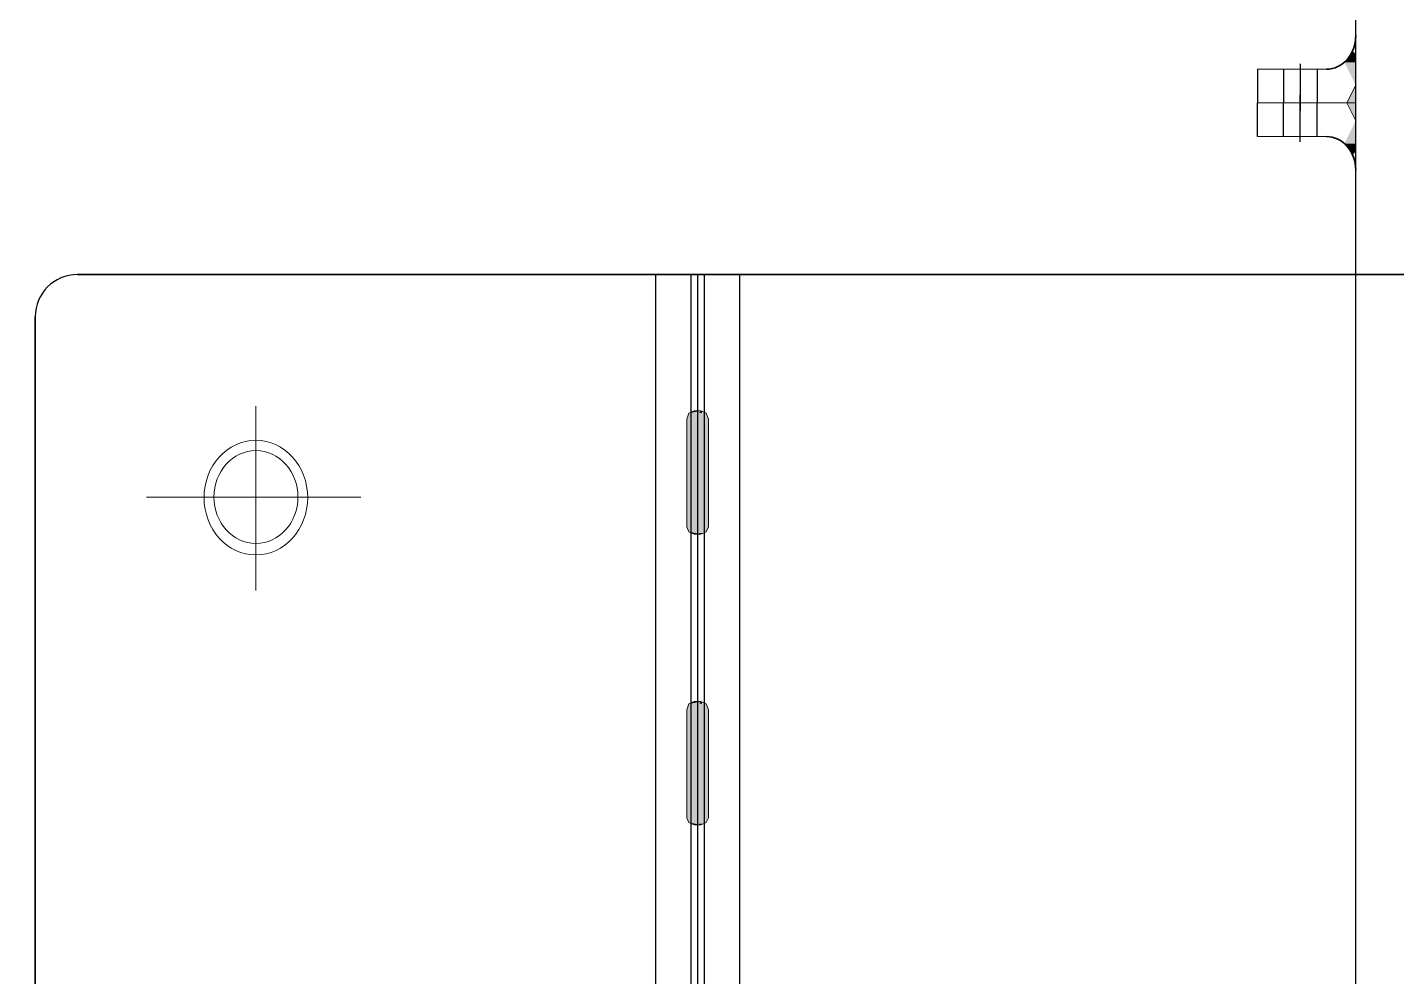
# Model space of a CAD drawing. Header units: inches. Extents: x 23291 to 181956, y 9161 to 51408.
# Drawn here: x 102888 to 103782, y 36918 to 37538 of the extents above; entities that cross this region are included whole.
import ezdxf

# ---------------------------------------------------------------- set-up
doc = ezdxf.new("R2010")
doc.units = ezdxf.units.IN
doc.header["$MEASUREMENT"] = 0
for name, color, linetype in [('1', 3, 'Continuous'), ('PDF4_Geometry', 7, 'Continuous'), ('PDF4_Solid Fills', 7, 'Continuous')]:
    doc.layers.add(name, color=color, linetype=linetype)
doc.layers.add('PDF2_Geometry', color=7, linetype='Continuous', true_color=0x231f20)
doc.layers.add('PDF2_Solid Fills', color=7, linetype='Continuous', true_color=0xffffff)

msp = doc.modelspace()

# ---------------------------------------------------------------- linework, layer by layer
at = {"linetype": 'ByBlock'}
for p, q in [((103719.44, 37514.24), (103719.44, 37483.59)), ((103719.44, 37514.24), (103719.44, 37483.59)), ((103708.44, 37510.8), (103708.44, 37488.8)), ((103708.44, 37510.8), (103708.44, 37488.8)), ((103730.44, 37510.8), (103730.44, 37488.8)), ((103730.44, 37510.8), (103730.44, 37488.8)), ((103708.44, 37466.8), (103708.44, 37488.8)), ((103708.44, 37466.8), (103708.44, 37488.8)), ((103719.44, 37463.37), (103719.44, 37494.02)), ((103719.44, 37463.37), (103719.44, 37494.02)), ((103730.44, 37466.8), (103730.44, 37488.8)), ((103730.44, 37466.8), (103730.44, 37488.8)), ((103298.14, 37376.55), (103298.14, 36890.35)), ((103298.14, 37376.55), (103298.14, 36890.35)), ((103321.24, 37376.55), (103321.24, 35319.55)), ((103321.24, 37376.55), (103321.24, 35319.55)), ((103325.64, 37376.55), (103353.14, 37376.55)), ((103325.64, 37376.55), (103325.64, 35319.55)), ((103325.64, 37376.55), (103353.14, 37376.55)), ((103325.64, 37376.55), (103325.64, 35319.55)), ((103330.04, 37376.55), (103330.04, 35319.55)), ((103330.04, 37376.55), (103330.04, 35319.55)), ((103353.14, 37376.55), (103353.14, 36890.35)), ((103353.14, 37376.55), (103353.14, 36890.35))]:
    msp.add_line(p, q, dxfattribs=at)
msp.add_open_spline([(102008.15, 38756.27), (103204.48, 38248.03), (105131.89, 37390.91), (109175.85, 35826.99), (112823.77, 35070.29), (117769.55, 35070.29), (121406.78, 35085.26), (123831.05, 35070.17)], degree=3, knots=[0, 0, 0, 0, 3.550687, 7.088547, 10.454406, 13.763203, 20.376363, 20.376363, 20.376363, 20.376363])
msp.add_open_spline([(102008.15, 38756.27), (103204.48, 38248.03), (105131.89, 37390.91), (109175.85, 35826.99), (112823.77, 35070.29), (117769.55, 35070.29), (121406.78, 35085.26), (123831.05, 35070.17)], degree=3, knots=[0, 0, 0, 0, 3.550687, 7.088547, 10.454406, 13.763203, 20.376363, 20.376363, 20.376363, 20.376363])
at = {"layer": '1', "linetype": 'ByBlock'}
for p, q in [((103755.74, 35266.94), (103755.74, 39298.19)), ((103755.74, 35266.94), (103755.75, 39075.22)), ((103755.74, 35266.94), (103755.74, 38605.82)), ((103691.46, 37510.8), (103691.46, 37488.8)), ((103691.46, 37510.8), (103691.46, 37488.8)), ((103691.46, 37466.8), (103691.46, 37488.8)), ((103691.46, 37466.8), (103691.46, 37488.8)), ((103760.14, 37376.55), (103828.34, 37376.55)), ((103760.14, 37376.55), (103828.34, 37376.55))]:
    msp.add_line(p, q, dxfattribs=at)
at = {"layer": '1', "linetype": 'ByBlock', "lineweight": 18}
for p, q in [((103736.52, 37510.8), (103691.46, 37510.8)), ((103736.52, 37510.8), (103691.46, 37510.8)), ((103691.46, 37488.8), (103755.74, 37488.8)), ((103691.46, 37488.8), (103755.74, 37488.8)), ((103691.46, 37488.8), (103755.74, 37488.8)), ((103691.46, 37488.8), (103755.74, 37488.8)), ((103755.74, 37488.8), (103738.25, 37488.8)), ((103755.74, 37488.8), (103738.25, 37488.8)), ((103755.74, 37488.8), (103738.25, 37488.8)), ((103755.74, 37488.8), (103738.25, 37488.8)), ((103736.52, 37466.8), (103691.46, 37466.8)), ((103736.52, 37466.8), (103691.46, 37466.8))]:
    msp.add_line(p, q, dxfattribs=at)
at = {"layer": '1', "linetype": 'ByBlock', "lineweight": 35}
for p, q in [((102920.4, 37376.55), (104140.3, 37376.55)), ((102920.4, 37376.55), (104140.3, 37376.55)), ((102892.9, 35347.05), (102892.9, 37349.05)), ((102892.9, 35347.05), (102892.9, 37349.05))]:
    msp.add_line(p, q, dxfattribs=at)
at = {"layer": '1', "linetype": 'ByBlock'}
msp.add_arc((102920.4, 37349.05), 27.5, 90, 180, dxfattribs=at)
msp.add_arc((102920.4, 37349.05), 27.5, 90, 180, dxfattribs=at)
at = {"layer": '1', "linetype": 'ByBlock', "lineweight": 35}
for centre in [(103736.48, 37532.85), (103736.48, 37532.84)]:
    msp.add_ellipse(centre, major_axis=(0, 22.04), ratio=0.873869, start_param=3.143458, end_param=4.710523, dxfattribs=at)
at = {"layer": '1', "linetype": 'ByBlock', "lineweight": 18}
for centre in [(103736.48, 37532.85), (103736.48, 37532.84)]:
    msp.add_ellipse(centre, major_axis=(0, 22.04), ratio=0.87387, start_param=3.143458, end_param=4.710523, dxfattribs=at)
at = {"layer": '1', "linetype": 'ByBlock', "lineweight": 35, "extrusion": (0, 0, -1)}
msp.add_ellipse((103736.48, 37444.76), major_axis=(0, -22.04), ratio=0.873869, start_param=3.143458, end_param=4.710523, dxfattribs=at)
msp.add_ellipse((103736.48, 37444.76), major_axis=(0, -22.04), ratio=0.873869, start_param=3.143458, end_param=4.710523, dxfattribs=at)
at = {"layer": '1', "linetype": 'ByBlock', "lineweight": 18, "extrusion": (0, 0, -1)}
msp.add_ellipse((103736.48, 37444.76), major_axis=(0, -22.04), ratio=0.87387, start_param=3.143458, end_param=4.710523, dxfattribs=at)
msp.add_ellipse((103736.48, 37444.76), major_axis=(0, -22.04), ratio=0.87387, start_param=3.143458, end_param=4.710523, dxfattribs=at)
at = {"layer": 'PDF2_Geometry', "color": 0, "linetype": 'ByBlock', "lineweight": 18}
for p, q in [((103036.96, 37290.63), (103036.96, 37170.09)), ((103036.96, 37290.63), (103036.96, 37170.09)), ((102965.54, 37231.14), (103105.55, 37231.14)), ((102965.54, 37231.14), (103105.55, 37231.14))]:
    msp.add_line(p, q, dxfattribs=at)
at = {"layer": 'PDF2_Geometry', "linetype": 'ByBlock', "lineweight": 18}
for p, q in [((103318.57, 37282.01), (103319.99, 37285.92)), ((103318.57, 37282), (103319.99, 37285.92)), ((103318.57, 37211.56), (103318.57, 37282.01)), ((103318.57, 37211.56), (103318.57, 37282)), ((103319.99, 37285.92), (103323.52, 37287.48)), ((103319.99, 37285.92), (103323.52, 37287.48)), ((103323.52, 37287.48), (103327.76, 37287.48)), ((103323.52, 37287.48), (103327.76, 37287.48)), ((103327.76, 37287.48), (103331.3, 37285.92)), ((103327.76, 37287.48), (103331.3, 37285.92)), ((103331.3, 37285.92), (103332.71, 37282.01)), ((103331.3, 37285.92), (103332.71, 37282)), ((103332.71, 37282.01), (103332.71, 37211.56)), ((103332.71, 37282), (103332.71, 37211.56)), ((103318.57, 37211.56), (103319.99, 37208.43)), ((103319.99, 37208.43), (103318.57, 37211.56)), ((103318.57, 37211.56), (103319.99, 37208.43)), ((103319.99, 37208.43), (103318.57, 37211.56)), ((103332.71, 37211.56), (103331.3, 37208.43)), ((103331.3, 37208.43), (103332.71, 37211.56)), ((103332.71, 37211.56), (103331.3, 37208.43)), ((103331.3, 37208.43), (103332.71, 37211.56)), ((103319.99, 37208.43), (103323.52, 37206.86)), ((103323.52, 37206.86), (103319.99, 37208.43)), ((103319.99, 37208.43), (103323.52, 37206.86)), ((103323.52, 37206.86), (103319.99, 37208.43)), ((103327.76, 37206.86), (103323.52, 37206.86)), ((103323.52, 37206.86), (103327.76, 37206.86)), ((103327.76, 37206.86), (103323.52, 37206.86)), ((103323.52, 37206.86), (103327.76, 37206.86)), ((103331.3, 37208.43), (103327.76, 37206.86)), ((103327.76, 37206.86), (103331.3, 37208.43)), ((103331.3, 37208.43), (103327.76, 37206.86)), ((103327.76, 37206.86), (103331.3, 37208.43)), ((103318.57, 37091.92), (103319.99, 37095.83)), ((103318.57, 37091.92), (103319.99, 37095.83)), ((103319.99, 37095.83), (103323.52, 37097.4)), ((103319.99, 37095.83), (103323.52, 37097.4)), ((103323.52, 37097.4), (103327.76, 37097.4)), ((103323.52, 37097.4), (103327.76, 37097.4)), ((103327.76, 37097.4), (103331.3, 37095.83)), ((103327.76, 37097.4), (103331.3, 37095.83)), ((103331.3, 37095.83), (103332.71, 37091.92)), ((103331.3, 37095.83), (103332.71, 37091.92)), ((103318.57, 37021.48), (103318.57, 37091.92)), ((103318.57, 37021.47), (103318.57, 37091.92)), ((103332.71, 37091.92), (103332.71, 37021.48)), ((103332.71, 37091.92), (103332.71, 37021.47)), ((103318.57, 37021.48), (103319.99, 37018.34)), ((103319.99, 37018.34), (103318.57, 37021.48)), ((103318.57, 37021.47), (103319.99, 37018.34)), ((103319.99, 37018.34), (103318.57, 37021.47)), ((103319.99, 37018.34), (103323.52, 37016.78)), ((103323.52, 37016.78), (103319.99, 37018.34)), ((103319.99, 37018.34), (103323.52, 37016.78)), ((103323.52, 37016.78), (103319.99, 37018.34)), ((103327.76, 37016.78), (103323.52, 37016.78)), ((103323.52, 37016.78), (103327.76, 37016.78)), ((103327.76, 37016.78), (103323.52, 37016.78)), ((103323.52, 37016.78), (103327.76, 37016.78)), ((103331.3, 37018.34), (103327.76, 37016.78)), ((103327.76, 37016.78), (103331.3, 37018.34)), ((103331.3, 37018.34), (103327.76, 37016.78)), ((103327.76, 37016.78), (103331.3, 37018.34)), ((103332.71, 37021.48), (103331.3, 37018.34)), ((103331.3, 37018.34), (103332.71, 37021.48)), ((103332.71, 37021.47), (103331.3, 37018.34)), ((103331.3, 37018.34), (103332.71, 37021.47))]:
    msp.add_line(p, q, dxfattribs=at)
at = {"layer": 'PDF2_Geometry', "color": 0, "linetype": 'ByBlock', "lineweight": 18}
for centre, major_axis in [((103037.05, 37230.75), (0, 37.47)), ((103037.05, 37230.75), (0, 37.47)), ((103037.11, 37231.11), (0, 30.36)), ((103037.11, 37231.11), (0, 30.36))]:
    msp.add_ellipse(centre, major_axis=major_axis, ratio=0.903438, start_param=4.712389, end_param=10.995574, dxfattribs=at)
at = {"layer": 'PDF2_Solid Fills', "linetype": 'ByBlock', "transparency": 33554559}
for points in [[(103318.57, 37282.01), (103319.99, 37285.92), (103332.71, 37282.01)], [(103318.57, 37282), (103319.99, 37285.92), (103332.71, 37282)], [(103318.57, 37211.56), (103318.57, 37282.01), (103332.71, 37211.56)], [(103318.57, 37282.01), (103332.71, 37211.56), (103332.71, 37282.01)], [(103318.57, 37211.56), (103318.57, 37282), (103332.71, 37211.56)], [(103318.57, 37282), (103332.71, 37211.56), (103332.71, 37282)], [(103319.99, 37285.92), (103323.52, 37287.48), (103327.76, 37287.48)], [(103331.3, 37285.92), (103319.99, 37285.92), (103323.52, 37287.48)], [(103319.99, 37285.92), (103323.52, 37287.48), (103323.52, 37287.48)], [(103319.99, 37285.92), (103323.52, 37287.48), (103327.76, 37287.48)], [(103331.3, 37285.92), (103319.99, 37285.92), (103323.52, 37287.48)], [(103319.99, 37285.92), (103323.52, 37287.48), (103323.52, 37287.48)], [(103319.99, 37285.92), (103332.71, 37282.01), (103331.3, 37285.92)], [(103319.99, 37285.92), (103332.71, 37282), (103331.3, 37285.92)], [(103331.3, 37285.92), (103331.3, 37285.92), (103323.52, 37287.48)], [(103331.3, 37285.92), (103331.3, 37285.92), (103323.52, 37287.48)], [(103327.06, 37286.7), (103328.47, 37285.92), (103325.64, 37286.7)], [(103327.06, 37286.7), (103328.47, 37285.92), (103325.64, 37286.7)], [(103329.18, 37286.7), (103327.76, 37287.48), (103327.06, 37286.7)], [(103329.18, 37286.7), (103327.76, 37287.48), (103327.06, 37286.7)], [(103328.47, 37286.7), (103327.06, 37286.7), (103328.47, 37285.92)], [(103328.47, 37286.7), (103327.06, 37286.7), (103328.47, 37285.92)], [(103328.47, 37286.7), (103327.06, 37286.7), (103328.47, 37285.92)], [(103328.47, 37286.7), (103327.06, 37286.7), (103328.47, 37285.92)], [(103327.76, 37287.48), (103331.3, 37285.92), (103331.3, 37285.92)], [(103327.76, 37287.48), (103331.3, 37285.92), (103331.3, 37285.92)], [(103329.18, 37286.7), (103331.3, 37285.92), (103329.89, 37286.7)], [(103329.18, 37286.7), (103331.3, 37285.92), (103329.89, 37286.7)], [(103318.57, 37211.56), (103319.99, 37208.43), (103332.71, 37211.56)], [(103318.57, 37211.56), (103319.99, 37208.43), (103332.71, 37211.56)], [(103319.99, 37208.43), (103332.71, 37211.56), (103331.3, 37208.43)], [(103319.99, 37208.43), (103332.71, 37211.56), (103331.3, 37208.43)], [(103319.99, 37208.43), (103323.52, 37206.86), (103327.76, 37206.86)], [(103331.3, 37208.43), (103319.99, 37208.43), (103323.52, 37206.86)], [(103319.99, 37208.43), (103323.52, 37206.86), (103323.52, 37206.86)], [(103319.99, 37208.43), (103323.52, 37206.86), (103327.76, 37206.86)], [(103331.3, 37208.43), (103319.99, 37208.43), (103323.52, 37206.86)], [(103319.99, 37208.43), (103323.52, 37206.86), (103323.52, 37206.86)], [(103331.3, 37208.43), (103331.3, 37208.43), (103323.52, 37206.86)], [(103331.3, 37208.43), (103331.3, 37208.43), (103323.52, 37206.86)], [(103328.47, 37207.65), (103325.64, 37206.86), (103327.06, 37207.65)], [(103328.47, 37207.65), (103325.64, 37206.86), (103327.06, 37207.65)], [(103329.18, 37207.65), (103327.76, 37206.86), (103327.06, 37207.65)], [(103329.18, 37207.65), (103327.76, 37206.86), (103327.06, 37207.65)], [(103327.76, 37206.86), (103331.3, 37208.43), (103331.3, 37208.43)], [(103327.76, 37206.86), (103331.3, 37208.43), (103331.3, 37208.43)], [(103329.18, 37207.65), (103331.3, 37208.43), (103329.89, 37207.65)], [(103329.18, 37207.65), (103331.3, 37208.43), (103329.89, 37207.65)], [(103318.57, 37091.92), (103319.99, 37095.83), (103332.71, 37091.92)], [(103318.57, 37091.92), (103319.99, 37095.83), (103332.71, 37091.92)], [(103319.99, 37095.83), (103323.52, 37097.4), (103327.76, 37097.4)], [(103331.3, 37095.83), (103319.99, 37095.83), (103323.52, 37097.4)], [(103319.99, 37095.83), (103323.52, 37097.4), (103323.52, 37097.4)], [(103319.99, 37095.83), (103323.52, 37097.4), (103327.76, 37097.4)], [(103331.3, 37095.83), (103319.99, 37095.83), (103323.52, 37097.4)], [(103319.99, 37095.83), (103323.52, 37097.4), (103323.52, 37097.4)], [(103319.99, 37095.83), (103332.71, 37091.92), (103331.3, 37095.83)], [(103319.99, 37095.83), (103332.71, 37091.92), (103331.3, 37095.83)], [(103331.3, 37095.83), (103331.3, 37095.83), (103323.52, 37097.4)], [(103331.3, 37095.83), (103331.3, 37095.83), (103323.52, 37097.4)], [(103327.06, 37096.62), (103328.47, 37095.83), (103325.64, 37096.62)], [(103327.06, 37096.62), (103328.47, 37095.83), (103325.64, 37096.62)], [(103329.18, 37096.62), (103327.76, 37097.4), (103327.06, 37096.62)], [(103329.18, 37096.62), (103327.76, 37097.4), (103327.06, 37096.62)], [(103328.47, 37096.62), (103327.06, 37096.62), (103328.47, 37095.83)], [(103328.47, 37096.62), (103327.06, 37096.62), (103328.47, 37095.83)], [(103328.47, 37096.62), (103327.06, 37096.62), (103328.47, 37095.83)], [(103328.47, 37096.62), (103327.06, 37096.62), (103328.47, 37095.83)], [(103327.76, 37097.4), (103331.3, 37095.83), (103331.3, 37095.83)], [(103327.76, 37097.4), (103331.3, 37095.83), (103331.3, 37095.83)], [(103329.18, 37096.62), (103331.3, 37095.83), (103329.89, 37096.62)], [(103329.18, 37096.62), (103331.3, 37095.83), (103329.89, 37096.62)], [(103318.57, 37021.48), (103318.57, 37091.92), (103332.71, 37021.48)], [(103318.57, 37091.92), (103332.71, 37021.48), (103332.71, 37091.92)], [(103318.57, 37021.47), (103318.57, 37091.92), (103332.71, 37021.47)], [(103318.57, 37091.92), (103332.71, 37021.47), (103332.71, 37091.92)], [(103318.57, 37021.48), (103319.99, 37018.34), (103332.71, 37021.48)], [(103318.57, 37021.47), (103319.99, 37018.34), (103332.71, 37021.47)], [(103319.99, 37018.34), (103332.71, 37021.48), (103331.3, 37018.34)], [(103319.99, 37018.34), (103332.71, 37021.47), (103331.3, 37018.34)], [(103319.99, 37018.34), (103323.52, 37016.78), (103327.76, 37016.78)], [(103331.3, 37018.34), (103319.99, 37018.34), (103323.52, 37016.78)], [(103319.99, 37018.34), (103323.52, 37016.78), (103323.52, 37016.78)], [(103319.99, 37018.34), (103323.52, 37016.78), (103327.76, 37016.78)], [(103331.3, 37018.34), (103319.99, 37018.34), (103323.52, 37016.78)], [(103319.99, 37018.34), (103323.52, 37016.78), (103323.52, 37016.78)], [(103331.3, 37018.34), (103331.3, 37018.34), (103323.52, 37016.78)], [(103331.3, 37018.34), (103331.3, 37018.34), (103323.52, 37016.78)], [(103328.47, 37017.56), (103325.64, 37016.78), (103327.06, 37017.56)], [(103328.47, 37017.56), (103325.64, 37016.78), (103327.06, 37017.56)], [(103329.18, 37017.56), (103327.76, 37016.78), (103327.06, 37017.56)], [(103329.18, 37017.56), (103327.76, 37016.78), (103327.06, 37017.56)], [(103327.76, 37016.78), (103331.3, 37018.34), (103331.3, 37018.34)], [(103327.76, 37016.78), (103331.3, 37018.34), (103331.3, 37018.34)], [(103329.18, 37017.56), (103331.3, 37018.34), (103329.89, 37017.56)], [(103329.18, 37017.56), (103331.3, 37018.34), (103329.89, 37017.56)]]:
    msp.add_solid(points, dxfattribs=at)
at = {"layer": 'PDF4_Geometry', "linetype": 'ByBlock', "lineweight": 18}
for p in [(103755.74, 37500.43), (103755.74, 37500.43), (103755.74, 37477.18), (103755.74, 37477.18)]:
    msp.add_line(p, (103749.87, 37488.8), dxfattribs=at)
at = {"layer": 'PDF4_Solid Fills', "linetype": 'ByBlock', "transparency": 33554559}
for points in [[(103753.75, 37523.12), (103752.26, 37520.27), (103755.74, 37520.27)], [(103753.75, 37523.11), (103752.26, 37520.27), (103755.74, 37520.27)], [(103750.46, 37517.64), (103748.27, 37515.36), (103755.74, 37515.36)], [(103750.46, 37517.64), (103748.27, 37515.36), (103755.74, 37515.36)], [(103748.27, 37515.36), (103755.74, 37515.36), (103755.74, 37500.43)], [(103748.27, 37515.36), (103755.74, 37515.36), (103755.74, 37500.43)], [(103752.26, 37520.27), (103750.46, 37517.64), (103755.74, 37517.64)], [(103752.26, 37520.27), (103750.46, 37517.64), (103755.74, 37517.64)], [(103750.46, 37517.64), (103755.74, 37517.64), (103755.74, 37515.36)], [(103750.46, 37517.64), (103755.74, 37517.64), (103755.74, 37515.36)], [(103752.26, 37520.27), (103755.74, 37520.27), (103755.74, 37517.64)], [(103752.26, 37520.27), (103755.74, 37520.27), (103755.74, 37517.64)], [(103755.74, 37500.43), (103749.87, 37488.8), (103755.74, 37488.8)], [(103755.74, 37500.43), (103749.87, 37488.8), (103755.74, 37488.8)], [(103755.74, 37477.18), (103749.87, 37488.8), (103755.74, 37488.8)], [(103755.74, 37477.18), (103749.87, 37488.8), (103755.74, 37488.8)], [(103748.27, 37462.24), (103755.74, 37462.24), (103755.74, 37477.18)], [(103748.27, 37462.24), (103755.74, 37462.24), (103755.74, 37477.18)], [(103750.46, 37459.96), (103748.27, 37462.24), (103755.74, 37462.24)], [(103750.46, 37459.96), (103748.27, 37462.24), (103755.74, 37462.24)], [(103750.46, 37459.96), (103755.74, 37459.96), (103755.74, 37462.24)], [(103750.46, 37459.96), (103755.74, 37459.96), (103755.74, 37462.24)], [(103752.26, 37457.34), (103750.46, 37459.96), (103755.74, 37459.96)], [(103752.26, 37457.34), (103750.46, 37459.96), (103755.74, 37459.96)], [(103752.26, 37457.34), (103755.74, 37457.34), (103755.74, 37459.96)], [(103752.26, 37457.34), (103755.74, 37457.34), (103755.74, 37459.96)], [(103753.75, 37454.49), (103752.26, 37457.34), (103755.74, 37457.34)], [(103753.75, 37454.49), (103752.26, 37457.34), (103755.74, 37457.34)]]:
    msp.add_solid(points, dxfattribs=at)

doc.saveas('drawing.dxf')
